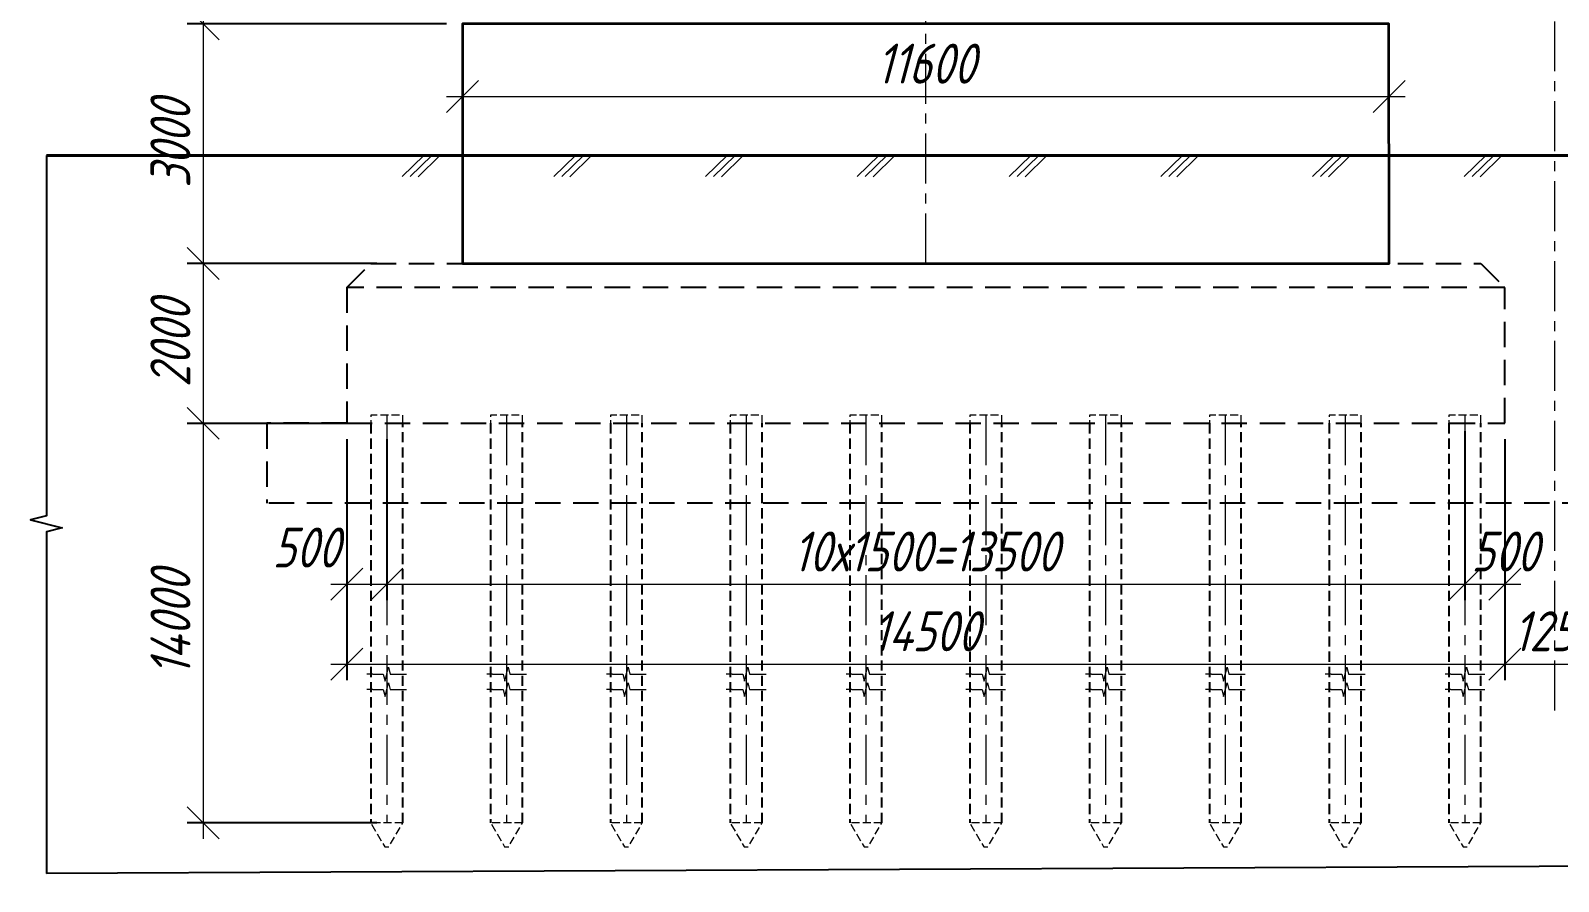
# Model space of a CAD drawing. Header units: millimetres. Extents: x 0 to 285450075, y -3000605 to 8125189010.
# Drawn here: x 7368925 to 7388056, y 17240 to 27887 of the extents above; entities that cross this region are included whole.
import ezdxf

# ---------------------------------------------------------------- set-up
doc = ezdxf.new("R2010")
doc.units = ezdxf.units.MM
for name, pattern in [('DASHED', [7, 5, -2, 0]), ('невидимая', [9.525, 6.35, -3.175]), ('осевая', [2, 1.25, -0.25, 0.25, -0.25])]:
    doc.linetypes.add(name, pattern=pattern)
for name, color, linetype, lineweight in [('01_Основные', 7, 'Continuous', 40), ('04_Невидимые', 3, 'Continuous', 13), ('1-Бетон', 106, 'Continuous', 35), ('ИС_Ось', 3, 'осевая', 18), ('ИС_Размер', 3, 'Continuous', 18), ('ИС_Тонкая', 3, 'Continuous', 18)]:
    doc.layers.add(name, color=color, linetype=linetype, lineweight=lineweight)
doc.layers.add('ИС_Невидимая', color=4, linetype='невидимая')
doc.styles.add('0', font='isocpeur.ttf', dxfattribs={"width": 0.8, "oblique": 15})
doc.dimstyles.new('М200', dxfattribs={"dimscale": 200, "dimtxt": 2.5, "dimasz": 2, "dimexe": 1, "dimexo": 1, "dimgap": 0.8, "dimtad": 1, "dimdec": 0, "dimzin": 0, "dimdsep": 46, "dimtxsty": '0', "dimblk": 'OBLIQUE', "dimcen": 0.09, "dimdle": 1, "dimclrd": 256, "dimclre": 256, "dimclrt": 256, "dimadec": 4, "dimazin": 0, "dimtfac": 1, "dimtdec": 0, "dimtmove": 1, "dimatfit": 2, "dimfxl": 1, "dimtolj": 1, "dimtzin": 0, "dimlwd": -1, "dimarcsym": 0})

# ---------------------------------------------------------------- blocks, each defined once
blk = doc.blocks.new('_OBLIQUE')
at = {"color": 0, "linetype": 'ByBlock', "lineweight": -2}
blk.add_line((0.5, 0.5), (-0.5, -0.5), dxfattribs=at)
blk = doc.blocks.new('*D1111')
at = {"layer": 'Defpoints', "color": 0, "linetype": 'Continuous', "transparency": 16777216}
for p in [(7385935, 27063), (7385935, 27063), (7374335, 25940)]:
    blk.add_point(p, dxfattribs=at)
at = {"layer": 'ИС_Размер', "lineweight": -2, "transparency": 16777216}
blk.add_line((7374335, 26140), (7374335, 27263), dxfattribs=at)
at = {"layer": 'ИС_Размер', "transparency": 16777216}
blk.add_line((7374135, 27063), (7386135, 27063), dxfattribs=at)
at = {"layer": 'ИС_Размер', "linetype": 'Continuous', "transparency": 16777216, "xscale": 400, "yscale": 400, "zscale": 400, "rotation": 180}
blk.add_blockref('_OBLIQUE', (7374335, 27063), dxfattribs=at)
at = {"layer": 'ИС_Размер', "linetype": 'Continuous', "transparency": 16777216, "xscale": 400, "yscale": 400, "zscale": 400}
blk.add_blockref('_OBLIQUE', (7385935, 27063), dxfattribs=at)
at = {"layer": 'ИС_Размер', "linetype": 'Continuous', "transparency": 16777216, "insert": (7380135, 27473), "char_height": 500, "attachment_point": 5, "style": '0'}
blk.add_mtext('\\A1;11600', dxfattribs=at)
blk = doc.blocks.new('*D1228')
at = {"layer": 'Defpoints', "color": 0, "linetype": 'Continuous', "transparency": 16777216}
for p in [(7373460, 24972, 5778), (7371086, 22972), (7373161, 22972, 5778)]:
    blk.add_point(p, dxfattribs=at)
at = {"layer": 'ИС_Размер', "transparency": 16777216}
blk.add_line((7371086, 25172), (7371086, 22772), dxfattribs=at)
at = {"layer": 'ИС_Размер', "lineweight": -2, "transparency": 16777216}
for p, q in [((7373260, 24972), (7370886, 24972)), ((7372961, 22972), (7370886, 22972))]:
    blk.add_line(p, q, dxfattribs=at)
at = {"layer": 'ИС_Размер', "linetype": 'Continuous', "transparency": 16777216, "xscale": 400, "yscale": 400, "zscale": 400}
for p, rotation in [((7371086, 24972), 90), ((7371086, 22972), 270)]:
    blk.add_blockref('_OBLIQUE', p, dxfattribs=dict(at, rotation=rotation))
at = {"layer": 'ИС_Размер', "linetype": 'Continuous', "transparency": 16777216, "insert": (7370676, 23972), "char_height": 500, "attachment_point": 5, "rotation": 90, "style": '0'}
blk.add_mtext('\\A1;2000', dxfattribs=at)
blk = doc.blocks.new('*D1231')
at = {"layer": 'Defpoints', "color": 0, "linetype": 'Continuous', "transparency": 16777216}
for p in [(7374535, 36972, 5778), (7371086, 27972), (7374335, 27972, 5778)]:
    blk.add_point(p, dxfattribs=at)
at = {"layer": 'ИС_Размер', "transparency": 16777216}
blk.add_line((7371086, 37172), (7371086, 27772), dxfattribs=at)
at = {"layer": 'ИС_Размер', "lineweight": -2, "transparency": 16777216}
for p, q in [((7374335, 36972), (7370886, 36972)), ((7374135, 27972), (7370886, 27972))]:
    blk.add_line(p, q, dxfattribs=at)
at = {"layer": 'ИС_Размер', "linetype": 'Continuous', "transparency": 16777216, "xscale": 400, "yscale": 400, "zscale": 400}
for p, rotation in [((7371086, 36972), 90), ((7371086, 27972), 270)]:
    blk.add_blockref('_OBLIQUE', p, dxfattribs=dict(at, rotation=rotation))
at = {"layer": 'ИС_Размер', "linetype": 'Continuous', "transparency": 16777216, "insert": (7370676, 32472), "char_height": 500, "attachment_point": 5, "rotation": 90, "style": '0'}
blk.add_mtext('\\A1;9000', dxfattribs=at)
blk = doc.blocks.new('*D1232')
at = {"layer": 'Defpoints', "color": 0, "linetype": 'Continuous', "transparency": 16777216}
for p in [(7374335, 27972, 5778), (7371086, 24972), (7373460, 24972, 5778)]:
    blk.add_point(p, dxfattribs=at)
at = {"layer": 'ИС_Размер', "transparency": 16777216}
blk.add_line((7371086, 28172), (7371086, 24772), dxfattribs=at)
at = {"layer": 'ИС_Размер', "lineweight": -2, "transparency": 16777216}
for p, q in [((7374135, 27972), (7370886, 27972)), ((7373260, 24972), (7370886, 24972))]:
    blk.add_line(p, q, dxfattribs=at)
at = {"layer": 'ИС_Размер', "linetype": 'Continuous', "transparency": 16777216, "xscale": 400, "yscale": 400, "zscale": 400}
for p, rotation in [((7371086, 27972), 90), ((7371086, 24972), 270)]:
    blk.add_blockref('_OBLIQUE', p, dxfattribs=dict(at, rotation=rotation))
at = {"layer": 'ИС_Размер', "linetype": 'Continuous', "transparency": 16777216, "insert": (7370676, 26472), "char_height": 500, "attachment_point": 5, "rotation": 90, "style": '0'}
blk.add_mtext('\\A1;3000', dxfattribs=at)
blk = doc.blocks.new('земля')
at = {"layer": '04_Невидимые', "ltscale": 1000}
for points in [[(-536, -536), (0, 0)], [(-336, -536), (200, 0)], [(-136, -536), (400, 0)]]:
    blk.add_lwpolyline(points, dxfattribs=at)
blk = doc.blocks.new('*U1019')
at = {"layer": '04_Невидимые', "xscale": 0.5000000000000201, "yscale": 0.5000000000000201, "zscale": 0.5000000000000201, "rotation": 359.2773730583461}
blk.add_blockref('земля', (36, 134), dxfattribs=at)
blk = doc.blocks.new('*U1020')
at = {"color": 0, "linetype": 'ByBlock', "lineweight": -2, "transparency": 16777216}
for p in [(0, 0), (1900, 0), (3800, 0), (5700, 0), (7600, 0), (9500, 0), (11400, 0), (13300, 0)]:
    blk.add_blockref('*U1019', p, dxfattribs=at)
blk = doc.blocks.new('*D1249')
at = {"layer": 'Defpoints', "color": 0, "linetype": 'Continuous', "transparency": 16777216}
for p in [(7371885, 22972, 5778), (7371087, 17972), (7373462, 17972, 5778)]:
    blk.add_point(p, dxfattribs=at)
at = {"layer": 'ИС_Размер', "transparency": 16777216}
blk.add_line((7371087, 23172), (7371087, 17772), dxfattribs=at)
at = {"layer": 'ИС_Размер', "lineweight": -2, "transparency": 16777216}
for p, q in [((7371685, 22972), (7370887, 22972)), ((7373262, 17972), (7370887, 17972))]:
    blk.add_line(p, q, dxfattribs=at)
at = {"layer": 'ИС_Размер', "linetype": 'Continuous', "transparency": 16777216, "xscale": 400, "yscale": 400, "zscale": 400}
for p, rotation in [((7371087, 22972), 90), ((7371087, 17972), 270)]:
    blk.add_blockref('_OBLIQUE', p, dxfattribs=dict(at, rotation=rotation))
at = {"layer": 'ИС_Размер', "linetype": 'Continuous', "transparency": 16777216, "insert": (7370677, 20472), "char_height": 500, "attachment_point": 5, "rotation": 90, "style": '0'}
blk.add_mtext('\\A1;14000', dxfattribs=at)
blk = doc.blocks.new('*D1276')
at = {"layer": 'Defpoints', "color": 0, "linetype": 'Continuous', "transparency": 16777216}
for p in [(7372885, 22972, 5778), (7387385, 22972, 5778), (7387385, 19960)]:
    blk.add_point(p, dxfattribs=at)
at = {"layer": 'ИС_Размер', "lineweight": -2, "transparency": 16777216}
for p, q in [((7372885, 22772), (7372885, 19760)), ((7387385, 22772), (7387385, 19760))]:
    blk.add_line(p, q, dxfattribs=at)
at = {"layer": 'ИС_Размер', "transparency": 16777216}
blk.add_line((7372685, 19960), (7387585, 19960), dxfattribs=at)
at = {"layer": 'ИС_Размер', "linetype": 'Continuous', "transparency": 16777216, "xscale": 400, "yscale": 400, "zscale": 400, "rotation": 180}
blk.add_blockref('_OBLIQUE', (7372885, 19960), dxfattribs=at)
at = {"layer": 'ИС_Размер', "linetype": 'Continuous', "transparency": 16777216, "xscale": 400, "yscale": 400, "zscale": 400}
blk.add_blockref('_OBLIQUE', (7387385, 19960), dxfattribs=at)
at = {"layer": 'ИС_Размер', "linetype": 'Continuous', "transparency": 16777216, "insert": (7380135, 20370), "char_height": 500, "attachment_point": 5, "style": '0'}
blk.add_mtext('\\A1;14500', dxfattribs=at)
blk = doc.blocks.new('*D1277')
at = {"layer": 'Defpoints', "color": 0, "linetype": 'Continuous', "transparency": 16777216}
for p in [(7372885, 22972), (7373385, 22972), (7373385, 20958)]:
    blk.add_point(p, dxfattribs=at)
at = {"layer": 'ИС_Размер', "lineweight": -2, "transparency": 16777216}
for p, q in [((7372885, 22772), (7372885, 20758)), ((7373385, 22772), (7373385, 20758))]:
    blk.add_line(p, q, dxfattribs=at)
at = {"layer": 'ИС_Размер', "transparency": 16777216}
blk.add_line((7372685, 20958), (7373585, 20958), dxfattribs=at)
at = {"layer": 'ИС_Размер', "linetype": 'Continuous', "transparency": 16777216, "xscale": 400, "yscale": 400, "zscale": 400, "rotation": 180}
blk.add_blockref('_OBLIQUE', (7372885, 20958), dxfattribs=at)
at = {"layer": 'ИС_Размер', "linetype": 'Continuous', "transparency": 16777216, "xscale": 400, "yscale": 400, "zscale": 400}
blk.add_blockref('_OBLIQUE', (7373385, 20958), dxfattribs=at)
at = {"layer": 'ИС_Размер', "linetype": 'Continuous', "transparency": 16777216, "insert": (7372374, 21418), "char_height": 500, "attachment_point": 5, "style": '0'}
blk.add_mtext('\\A1;500', dxfattribs=at)
blk = doc.blocks.new('*D1278')
at = {"layer": 'Defpoints', "color": 0, "linetype": 'Continuous', "transparency": 16777216}
for p in [(7373385, 22972), (7386885, 22972), (7386885, 20958)]:
    blk.add_point(p, dxfattribs=at)
at = {"layer": 'ИС_Размер', "lineweight": -2, "transparency": 16777216}
for p, q in [((7373385, 22772), (7373385, 20758)), ((7386885, 22772), (7386885, 20758))]:
    blk.add_line(p, q, dxfattribs=at)
at = {"layer": 'ИС_Размер', "transparency": 16777216}
blk.add_line((7373185, 20958), (7387085, 20958), dxfattribs=at)
at = {"layer": 'ИС_Размер', "linetype": 'Continuous', "transparency": 16777216, "xscale": 400, "yscale": 400, "zscale": 400, "rotation": 180}
blk.add_blockref('_OBLIQUE', (7373385, 20958), dxfattribs=at)
at = {"layer": 'ИС_Размер', "linetype": 'Continuous', "transparency": 16777216, "xscale": 400, "yscale": 400, "zscale": 400}
blk.add_blockref('_OBLIQUE', (7386885, 20958), dxfattribs=at)
at = {"layer": 'ИС_Размер', "linetype": 'Continuous', "transparency": 16777216, "insert": (7380135, 21368), "char_height": 500, "width": 2082.04, "attachment_point": 5, "style": '0'}
blk.add_mtext('\\A1;10х1500=13500', dxfattribs=at)
blk = doc.blocks.new('*D1279')
at = {"layer": 'Defpoints', "color": 0, "linetype": 'Continuous', "transparency": 16777216}
for p in [(7387385, 22972), (7388635, 22972), (7388635, 19960)]:
    blk.add_point(p, dxfattribs=at)
at = {"layer": 'ИС_Размер', "lineweight": -2, "transparency": 16777216}
for p, q in [((7387385, 22772), (7387385, 19760)), ((7388635, 22772), (7388635, 19760))]:
    blk.add_line(p, q, dxfattribs=at)
at = {"layer": 'ИС_Размер', "transparency": 16777216}
blk.add_line((7387185, 19960), (7388835, 19960), dxfattribs=at)
at = {"layer": 'ИС_Размер', "linetype": 'Continuous', "transparency": 16777216, "xscale": 400, "yscale": 400, "zscale": 400, "rotation": 180}
blk.add_blockref('_OBLIQUE', (7387385, 19960), dxfattribs=at)
at = {"layer": 'ИС_Размер', "linetype": 'Continuous', "transparency": 16777216, "xscale": 400, "yscale": 400, "zscale": 400}
blk.add_blockref('_OBLIQUE', (7388635, 19960), dxfattribs=at)
at = {"layer": 'ИС_Размер', "linetype": 'Continuous', "transparency": 16777216, "insert": (7388010, 20370), "char_height": 500, "attachment_point": 5, "style": '0'}
blk.add_mtext('\\A1;1250', dxfattribs=at)
blk = doc.blocks.new('*D1280')
at = {"layer": 'Defpoints', "color": 0, "linetype": 'Continuous', "transparency": 16777216}
for p in [(7386885, 23072, 5778), (7387385, 22972, 5778), (7387385, 20958)]:
    blk.add_point(p, dxfattribs=at)
at = {"layer": 'ИС_Размер', "lineweight": -2, "transparency": 16777216}
for p, q in [((7386885, 22872), (7386885, 20758)), ((7387385, 22772), (7387385, 20758))]:
    blk.add_line(p, q, dxfattribs=at)
at = {"layer": 'ИС_Размер', "transparency": 16777216}
blk.add_line((7386685, 20958), (7387585, 20958), dxfattribs=at)
at = {"layer": 'ИС_Размер', "linetype": 'Continuous', "transparency": 16777216, "xscale": 400, "yscale": 400, "zscale": 400, "rotation": 180}
blk.add_blockref('_OBLIQUE', (7386885, 20958), dxfattribs=at)
at = {"layer": 'ИС_Размер', "linetype": 'Continuous', "transparency": 16777216, "xscale": 400, "yscale": 400, "zscale": 400}
blk.add_blockref('_OBLIQUE', (7387385, 20958), dxfattribs=at)
at = {"layer": 'ИС_Размер', "linetype": 'Continuous', "transparency": 16777216, "insert": (7387385, 21368), "char_height": 500, "attachment_point": 5, "style": '0'}
blk.add_mtext('\\A1;500', dxfattribs=at)
blk = doc.blocks.new('*U1021')
at = {"color": 0, "linetype": 'ByBlock', "lineweight": -2}
for p, q in [((5.36, 0), (0, 0)), ((14.21, 0), (8.86, 0)), ((14.21, 0), (17.21, 0)), ((0, 0), (-3, 0))]:
    blk.add_line(p, q, dxfattribs=at)
blk.add_lwpolyline([(8.86, 0), (7.98, -3.5), (6.23, 3.5), (5.36, 0)], dxfattribs=at)
blk = doc.blocks.new('*U1022')
at = {"color": 0, "linetype": 'ByBlock', "lineweight": -2}
for p, q in [((5.36, 0), (0, 0)), ((14.21, 0), (8.86, 0)), ((14.21, 0), (17.21, 0)), ((0, 0), (-3, 0))]:
    blk.add_line(p, q, dxfattribs=at)
blk.add_lwpolyline([(8.86, 0), (7.98, -3.5), (6.23, 3.5), (5.36, 0)], dxfattribs=at)
blk = doc.blocks.new('*U1322')
at = {"layer": '04_Невидимые', "color": 4, "linetype": 'DASHED', "ltscale": 20, "flags": 128}
for points in [[(200, 2600), (200, 2700), (-200, 2700), (-200, 2600)], [(200, -2400), (-200, -2400), (-24, -2700), (26, -2700), (200, -2400)]]:
    blk.add_lwpolyline(points, dxfattribs=at)
at = {"layer": 'ИС_Невидимая', "ltscale": 20}
for points in [[(-200, 2600), (-200, -2400)], [(200, -2400), (200, 2600)]]:
    blk.add_lwpolyline(points, dxfattribs=at)
at = {"layer": 'ИС_Ось', "ltscale": 500, "flags": 128}
blk.add_lwpolyline([(0, 2700), (0, -2400)], dxfattribs=at)
at = {"layer": 'ИС_Тонкая', "xscale": -24.62300410485155, "yscale": 24.62300410485155, "zscale": 24.62300410485155}
for name, p in [('*U1021', (175, -539)), ('*U1022', (175, -732))]:
    blk.add_blockref(name, p, dxfattribs=at)
blk = doc.blocks.new('*U1323')
at = {"layer": '1-Бетон', "color": 0, "linetype": 'ByBlock', "lineweight": -2, "transparency": 16777216}
for p in [(0, 0), (1500, 0), (3000, 0), (4500, 0), (6000, 0), (7500, 0), (9000, 0), (10500, 0), (12000, 0), (13500, 0)]:
    blk.add_blockref('*U1322', p, dxfattribs=at)

msp = doc.modelspace()

# ---------------------------------------------------------------- linework, layer by layer
at = {"color": 0, "linetype": 'ByBlock', "lineweight": -2, "ltscale": 0.5, "elevation": 22652.4728}
for points in [[(7369122.9769, 26324.3926), (7369122.9842, 21813.1872), (7368925.3367, 21763.7753), (7369320.6317, 21664.9516), (7369122.9842, 21615.5397), (7369122.9842, 17338.3906)], [(7407494.5912, 17437.2144), (7390682.4486, 17437.2144), (7390633.0368, 17634.8619), (7390534.213, 17239.5669), (7390484.8011, 17437.2144), (7369122.9842, 17338.3906)]]:
    msp.add_lwpolyline(points, dxfattribs=at)
at = {"layer": '01_Основные', "elevation": 5778.159}
msp.add_lwpolyline([(7369122.9769, 26324.3926), (7407494.5912, 26324.3926)], dxfattribs=at)
at = {"layer": '1-Бетон', "elevation": 5778.159}
msp.add_lwpolyline([(7374334.8391, 24972.2458), (7385934.8391, 24972.2458), (7385934.5229, 27972.3113), (7374334.5229, 27972.3113)], close=True, dxfattribs=at)
at = {"layer": 'ИС_Невидимая', "ltscale": 50, "elevation": 5778.159}
for points in [[(7387385.0169, 24672.3052), (7372885.0169, 24672.1902), (7373184.6613, 24972.1864), (7387085.0169, 24972.3052)], [(7372885.3725, 22972.2479), (7387385.3725, 22972.2479), (7387385.0169, 24672.2479), (7372885.0169, 24672.2479)]]:
    msp.add_lwpolyline(points, close=True, dxfattribs=at)
for points in [[(7372885.3725, 22972.2479), (7371885.3725, 22972.2479), (7371885.3725, 21972.2479)], [(7404135.1553, 21972.2479), (7371885.3725, 21972.2479)]]:
    msp.add_lwpolyline(points, dxfattribs=at)
at = {"layer": 'ИС_Ось', "ltscale": 500, "elevation": 5778.159}
for points in [[(7380134.5229, 24972.2458), (7380134.5229, 39568.2202)], [(7388009.5229, 19377.4502), (7388009.5229, 39568.2202)]]:
    msp.add_lwpolyline(points, dxfattribs=at)

# ---------------------------------------------------------------- block references
at = {"color": 1}
msp.add_blockref('*U1020', (7373812.831, 26191.2739, 5778.159), dxfattribs=at)
at = {"layer": '1-Бетон'}
msp.add_blockref('*U1323', (7373385.2955, 20372.339, 5778.159), dxfattribs=at)

# ---------------------------------------------------------------- dimensions: what is measured, and where the dimension line sits
at = {"layer": 'ИС_Размер', "linetype": 'Continuous'}
for base, p1, p2, picture, middle in [((7371086.1243, 27972.3113), (7374534.8785, 36972.3113, 5778.159), (7374334.5229, 27972.3113, 5778.159), '*D1231', (7370676.1243, 32472.3113)), ((7371086.48, 24972.2439), (7374334.5229, 27972.3113, 5778.159), (7373459.9407, 24972.2439, 5778.159), '*D1232', (7370676.48, 26472.2776)), ((7371086.48, 22972.2477), (7373459.9407, 24972.2439, 5778.159), (7373160.652, 22972.2477, 5778.159), '*D1228', (7370676.48, 23972.2458))]:
    dim = msp.add_linear_dim(base=base, p1=p1, p2=p2, angle=90, dimstyle='М200', dxfattribs=at)
    dim.commit()
    dim.dimension.update_dxf_attribs({"geometry": picture, "text_midpoint": middle})
for base, p1, p2, picture, middle in [((7385934.6187, 27063.4313, 5778.159), (7374334.6597, 25939.6997, 5778.159), (7385934.6187, 27063.4313, 5778.159), '*D1111', (7380134.6392, 27473.4313, 5778.159)), ((7387385.3725, 19959.9838), (7372885.2342, 22972.2479, 5778.159), (7387385.3725, 22972.2479, 5778.159), '*D1276', (7380135.3033, 20369.9838))]:
    dim = msp.add_linear_dim(base=base, p1=p1, p2=p2, dimstyle='М200', dxfattribs=at)
    dim.commit()
    dim.dimension.update_dxf_attribs({"geometry": picture, "text_midpoint": middle})
dim = msp.add_linear_dim(base=(7371086.9345, 17972.2478), p1=(7371885.3725, 22972.2479, 5778.159), p2=(7373461.5278, 17972.2478, 5778.159), angle=90, text='14000', dimstyle='М200', dxfattribs=at)
dim.commit()
dim.dimension.update_dxf_attribs({"geometry": '*D1249', "text_midpoint": (7370676.9345, 20472.2478)})
for base, p1, p2, picture, middle in [((7373385.3754, 20958.1478, 5778.159), (7372885.3725, 22972.2479, 5778.159), (7373385.3754, 22972.2479, 5778.159), '*D1277', (7372373.8455, 21008.0237, 5778.159)), ((7387385.3725, 20957.9918), (7386885.3725, 23072.2769, 5778.159), (7387385.3725, 22972.2479, 5778.159), '*D1280', (7387385.3725, 20957.9918)), ((7388634.9674, 19959.9838, 5778.159), (7387385.3725, 22972.3538, 5778.159), (7388634.9674, 22972.2479, 5778.159), '*D1279', (7388010.17, 19959.9838, 5778.159))]:
    dim = msp.add_linear_dim(base=base, p1=p1, p2=p2, dimstyle='М200', dxfattribs=at)
    dim.commit()
    dim.dimension.update_dxf_attribs({"geometry": picture, "text_midpoint": middle, "dimtype": 160})
dim = msp.add_linear_dim(base=(7386885.3754, 20958.1478, 5778.159), p1=(7373385.3754, 22972.2479, 5778.159), p2=(7386885.3754, 22972.2479, 5778.159), text='10х1500=<>', dimstyle='М200', dxfattribs=at)
dim.commit()
dim.dimension.update_dxf_attribs({"geometry": '*D1278', "text_midpoint": (7380135.3754, 21368.1478, 5778.159)})

doc.saveas('drawing.dxf')
